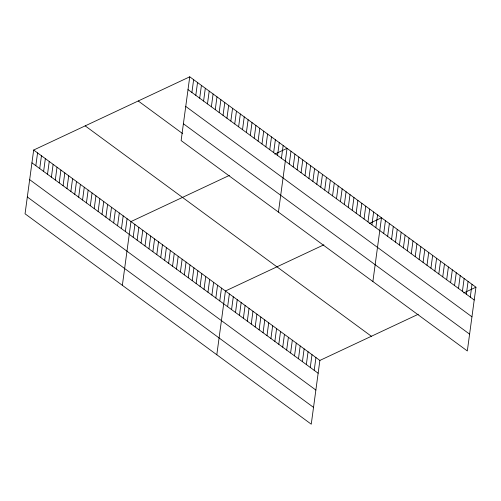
<?xml version="1.0" encoding="UTF-8"?>
<svg xmlns="http://www.w3.org/2000/svg" width="501" height="501" viewBox="0 0 501 501"><rect width="100%" height="100%" fill="white"/><g stroke="black" fill="none" stroke-linecap="round" stroke-linejoin="round"><path stroke-width="0.75" d="M189.747 76.81L181.124 140.568L467.327 350.963L475.95 287.205L189.747 76.81L33.673 150.037L25.05 213.795L311.253 424.19L319.876 360.432L418.322 314.24M35.834 165.699L37.562 152.899M39.723 168.561L41.458 155.761M43.618 171.423L45.347 158.623M47.507 174.285L49.242 161.485M51.403 177.141L53.131 164.347M55.292 180.003L57.026 167.202M59.187 182.865L60.915 170.064M63.082 185.727L64.811 172.926M66.971 188.589L68.7 175.788M70.866 191.451L72.595 178.65M74.755 194.313L76.49 181.512M78.651 197.175L80.379 184.374M82.54 200.037L84.274 187.236M86.435 202.899L88.163 190.098M90.324 205.761L92.059 192.96M94.219 208.616L95.948 195.816M98.108 211.478L99.843 198.678M102.004 214.34L103.732 201.54M105.893 217.202L107.627 204.402M109.788 220.064L111.516 207.264M113.683 222.926L115.412 210.126M117.572 225.788L119.301 212.988M121.467 228.65L123.196 215.85M125.356 231.512L127.085 218.712M122.357 285.332L130.98 221.574L229.427 175.381M133.185 237.267L134.913 224.467M137.117 240.154L138.852 227.354M141.057 243.048L142.785 230.247M144.989 245.941L146.724 233.14M148.929 248.834L150.657 236.034M152.861 251.727L154.59 238.927M156.794 254.621L158.529 241.82M160.733 257.514L162.462 244.713M164.666 260.407L166.401 247.607M168.605 263.301L170.334 250.5M191.908 92.472L193.636 79.672M172.538 266.194L174.267 253.393M195.797 95.328L197.532 82.533M176.471 269.087L178.206 256.287M199.692 98.19L201.421 85.389M180.41 271.98L182.139 259.18M203.581 101.052L205.316 88.251M184.343 274.874L186.078 262.073M207.477 103.914L209.205 91.113M188.282 277.767L190.011 264.966M211.372 106.776L213.1 93.975M192.215 280.66L193.943 267.86M215.261 109.638L216.989 96.837M219.156 112.5L220.885 99.699M196.148 283.553L197.882 270.753M223.045 115.362L224.78 102.561M200.087 286.447L201.815 273.646M226.94 118.223L228.669 105.423M204.02 289.334L205.754 276.539M230.829 121.085L232.564 108.285M207.959 292.227L209.687 279.426M234.725 123.947L236.453 111.147M211.892 295.12L213.62 282.32M238.614 126.803L240.348 114.003M215.825 298.014L217.559 285.213M242.509 129.665L244.237 116.865M219.764 300.907L221.492 288.106M246.398 132.527L248.133 119.726M216.808 354.764L225.425 291L323.878 244.807M250.293 135.389L252.022 122.588M227.636 306.693L229.364 293.893M254.182 138.251L255.917 125.45M231.568 309.587L233.297 296.786M258.078 141.113L259.806 128.312M235.501 312.48L237.236 299.679M261.973 143.975L263.701 131.174M239.44 315.373L241.169 302.573M265.862 146.837L267.59 134.036M243.373 318.267L245.102 305.466M269.757 149.699L271.486 136.898M247.306 321.16L249.041 308.359M273.646 152.561L275.381 139.76M251.245 324.053L252.974 311.253M277.541 155.416L279.27 142.622M255.178 326.946L256.913 314.146M281.43 158.278L283.165 145.478M259.117 329.84L260.846 317.039M278.437 212.105L287.054 148.34L274.792 154.095M263.05 332.733L264.779 319.932M289.259 164.034L290.993 151.233M266.983 335.626L268.718 322.826M293.198 166.927L294.926 154.126M270.922 338.519L272.65 325.719M297.131 169.82L298.859 157.02M274.855 341.406L276.59 328.612M301.063 172.713L302.798 159.913M278.794 344.3L280.522 331.499M305.003 175.607L306.731 162.806M282.727 347.193L284.455 334.392M308.935 178.5L310.664 165.699M286.66 350.086L288.394 337.286M312.875 181.393L314.603 168.593M290.599 352.98L292.327 340.179M316.807 184.287L318.536 171.486M294.532 355.873L296.266 343.072M320.74 187.18L322.475 174.379M298.471 358.766L300.199 345.966M324.679 190.073L326.408 177.273M302.404 361.659L304.132 348.859M328.612 192.966L330.341 180.166M306.336 364.553L308.071 351.752M332.545 195.86L334.28 183.059M310.276 367.446L312.004 354.645M336.484 198.753L338.213 185.952M314.208 370.339L315.943 357.539M340.417 201.64L342.152 188.846M344.356 204.533L346.085 191.733M348.289 207.427L350.017 194.626M352.222 210.32L353.957 197.519M356.161 213.213L357.889 200.413M360.094 216.106L361.828 203.306M364.033 219L365.761 206.199M367.966 221.893L369.694 209.092M371.899 224.786L373.633 211.986M375.838 227.679L377.566 214.879M372.882 281.531L381.505 217.772L369.237 223.527M383.71 233.466L385.438 220.665M387.642 236.359L389.371 223.559M391.575 239.253L393.31 226.452M395.514 242.146L397.243 229.345M399.447 245.039L401.182 232.239M403.386 247.932L405.115 235.132M407.319 250.826L409.048 238.025M411.252 253.713L412.987 240.912M415.191 256.606L416.92 243.805M419.124 259.499L420.853 246.699M423.063 262.392L424.792 249.592M426.996 265.286L428.724 252.485M430.929 268.179L432.664 255.378M434.868 271.072L436.596 258.272M438.801 273.966L440.529 261.165M442.734 276.859L444.468 264.058M446.673 279.752L448.401 266.952M450.606 282.645L452.34 269.845M454.545 285.539L456.273 272.738M458.478 288.432L460.206 275.631M462.41 291.325L464.145 278.525M466.35 294.219L468.078 281.418M470.282 297.112L472.017 284.311M463.688 292.953L475.95 287.205M188.013 89.61L474.222 300.005M185.739 106.425L471.948 316.82M183.397 123.753L469.6 334.148M138.238 100.977L182.727 133.673M85.176 125.87L371.379 336.265M33.673 150.037L319.876 360.432M31.939 162.838L318.148 373.232M29.665 179.652L315.868 390.047M27.323 196.981L313.526 407.376"/></g></svg>
